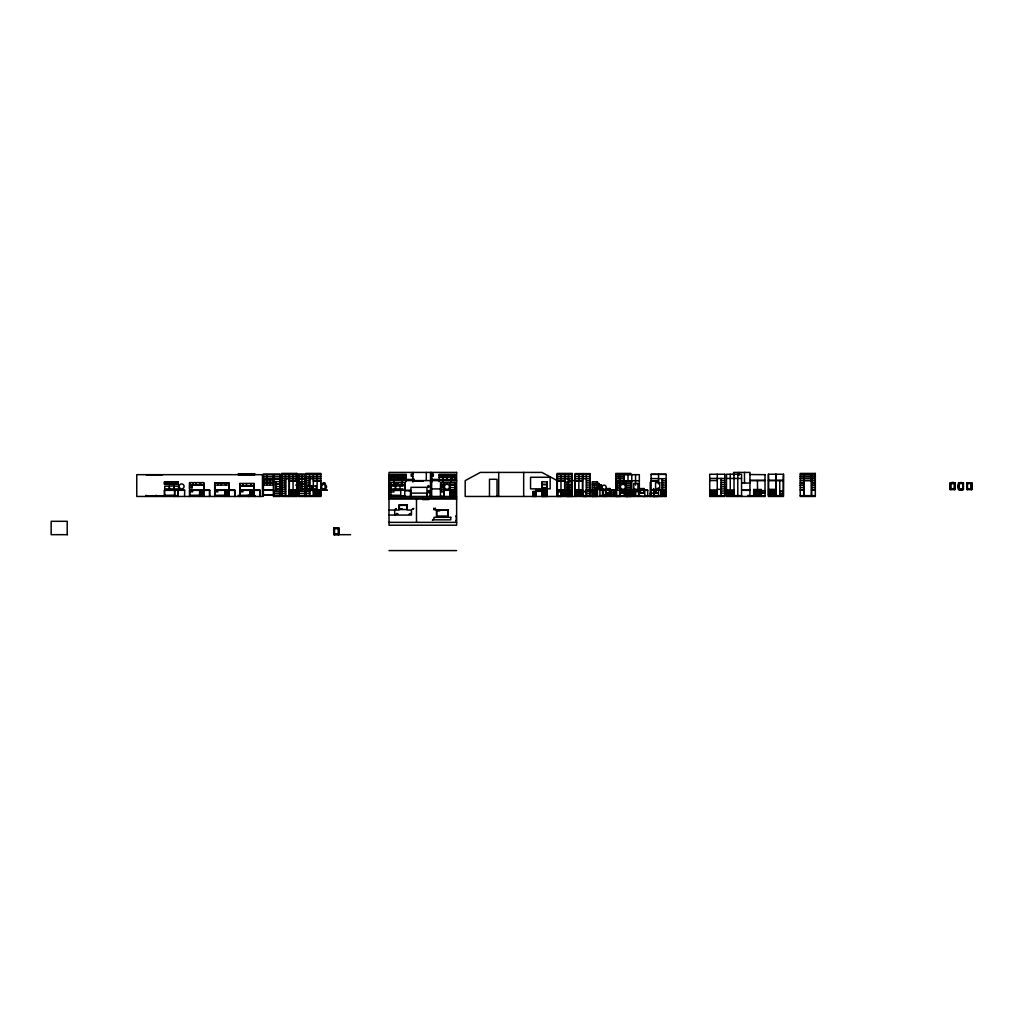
<?xml version="1.0" encoding="UTF-8"?>
<svg xmlns="http://www.w3.org/2000/svg" width="1023" height="1023" viewBox="0 0 1023 1023"><rect width="100%" height="100%" fill="white"/><g stroke="black" fill="none" stroke-linecap="round" stroke-linejoin="round"><path stroke-width="1.5" d="M281.875 495.656L281.875 489.352L285.481 489.224M305.928 495.656L305.928 489.352L309.521 489.352M409.532 490.592L410.21 491.27L408.868 490.592M572.151 491.347L572.151 489.352L568.545 489.352L568.545 485.094M665.999 491.488L665.999 489.352L662.405 489.224M963.218 489.352L963.218 483.15C955.981 479.365 956.569 494.224 963.218 489.173M334.073 528.188L338.677 528.188M338.677 534.454L334.112 534.479M958.883 489.339L958.692 483.15M954.843 483.15C952.937 499.403 959.28 478.125 950.316 483.15L950.482 489.352L950.316 483.15M963.218 483.15L958.858 483.316M967.246 483.316L971.594 483.15L967.067 483.15L967.067 489.352L967.067 483.15M630.948 473.419L615.859 473.419L615.859 496.462M238.154 473.828L254.919 473.828M288.448 473.969L305.199 473.969L305.199 496.462L298.626 496.462L298.626 474.8M281.734 474.25L296.823 474.25M305.787 474.25L320.877 474.25M412.883 474.084L411.208 474.084L411.208 476.181L412.883 476.603M431.655 474.084L433.33 474.084L433.33 476.181L431.655 476.603M557.19 474.25L572.279 474.25M783.465 474.25L768.375 474.25L768.375 496.462L783.465 496.462L783.465 474.25L783.324 495.656L768.516 495.656L768.516 474.25M281.875 474.391L296.683 474.391L296.683 496.462M305.928 474.391L320.736 474.391M615.987 474.391L630.807 474.391M651.191 474.391L665.999 474.391M800.357 474.391L815.178 474.391M749.936 474.531L765.025 474.672M146.123 474.8L162.606 474.8M238.295 474.8L254.791 474.8M295.762 474.8L305.071 474.8L305.071 496.462M439.174 475.145L454.826 475.145L454.826 479.595L439.174 479.467M615.987 476.347L624.132 476.347M800.357 476.347L815.178 476.347M281.875 476.411L296.683 476.411M305.928 476.552L320.736 476.411M557.33 476.411L572.151 476.411M575.182 476.552L589.99 476.552M615.987 476.488L624.132 476.488M800.357 476.488L815.178 476.488M263.435 476.795L279.931 476.795M295.979 476.667L305.071 476.667M281.734 478.444L296.823 478.444M305.787 478.444L320.877 478.444M557.19 478.444L572.279 478.444M615.987 478.444L624.132 478.444M709.719 478.444L724.795 478.444M726.471 478.444L741.56 478.444M800.357 478.444L815.178 478.444M263.435 478.726L279.931 478.726M281.875 478.572L305.071 478.726M305.928 478.572L320.736 478.572M557.33 478.713L572.151 478.713M575.182 478.713L589.99 478.713M615.987 478.572L624.132 478.572M651.191 478.572L665.999 478.713M800.357 478.572L815.178 478.572M263.435 478.866L279.931 478.866M295.762 478.866L305.071 478.866M431.655 478.905L431.744 482.102M390.684 479.02L404.929 479.02M412.883 479.276L414.315 479.276M406.054 479.467L390.39 479.595L390.39 475.145L406.054 475.145L406.054 481.692M406.783 479.455L413.816 479.403M430.734 479.403L437.767 479.455M750.076 480.401L764.897 480.401M768.516 480.401L783.324 480.401M389.009 480.605L456.629 480.605M571.243 480.618L575.923 480.618M709.719 480.541L717.264 480.541M721.023 480.541L724.795 480.541M750.076 480.541L765.025 480.541M768.516 480.541L783.324 480.541M281.875 480.708L285.481 480.836M289.343 480.81L296.683 480.81M305.928 480.708L309.521 480.836M313.396 480.81L320.736 480.81M414.647 480.784L423.19 480.784M557.33 480.81L564.67 480.81M568.545 480.836L572.151 480.708M575.182 480.81L582.522 480.81M586.396 480.836L589.99 480.708M615.987 480.861L639.324 480.708M651.191 480.81L658.531 480.81M662.405 480.708L665.999 480.836M800.357 480.733L815.178 480.733M263.563 480.925L273.358 480.925M289.343 480.938L296.683 480.938M313.396 480.938L320.736 480.938M414.814 480.951L423.023 480.951M557.33 480.938L564.67 480.938M575.182 480.938L582.522 480.938M651.191 480.938L658.531 480.938M420.466 481.13L422.473 481.13M273.627 481.526L279.931 481.667M298.767 481.667L305.071 481.667M547.139 481.782L547.139 496.436L542.113 496.436L542.113 481.782L547.139 481.923M567.254 481.923L572.279 481.782M721.023 482.639L724.795 482.639M281.875 482.83L285.481 482.971M305.928 482.971L309.521 482.83M394.75 482.83L397.602 482.83L397.602 484.595M586.396 482.83L589.99 482.971M662.405 482.83L665.999 482.971M800.357 482.997L803.963 482.997M811.571 482.997L815.178 482.997M741.765 483.048L749.936 483.048M800.357 483.137L803.963 483.137M811.571 483.137L815.178 483.137M950.482 483.316L954.676 483.316M320.877 483.47L325.058 483.47L325.058 489.339L320.877 489.339M950.738 483.572L954.421 483.572M959.114 483.572L962.796 483.572M967.489 483.572L971.185 483.572M275.775 484.071L279.931 484.071M300.915 484.071L305.071 484.071M275.775 484.211L279.931 484.211M300.915 484.211L305.071 484.211M542.241 484.429L547.011 484.429M567.381 484.429L572.151 484.429M592.522 484.429L597.291 484.429M394.673 484.672L397.691 484.672M542.241 484.57L547.011 484.57M567.381 484.57L572.151 484.57M592.522 484.57L597.291 484.57M189.69 484.851L203.667 484.851M390.812 484.851L404.788 484.851M721.023 484.723L724.795 484.723M189.69 484.979L203.667 484.979M214.83 485.145L228.807 485.017M263.435 485.145L273.486 485.145M281.875 485.094L285.481 484.966M295.762 485.145L298.626 485.145M305.928 485.094L309.521 484.966M390.812 484.979L404.788 484.979M440.747 485.017L443.841 485.017M450.069 485.017L454.826 485.017M568.545 484.966L572.151 485.094M586.396 485.094L589.99 484.966M662.405 484.966L665.999 485.094M440.747 485.158L443.841 485.158M450.069 485.158L454.826 485.158M600.066 485.286L601.473 485.286L601.473 490.17M800.357 485.286L803.963 485.286M811.571 485.286L815.178 485.286M616.728 485.452L619.695 485.452M626.05 485.452L630.807 485.452M800.357 485.414L803.963 485.414M811.571 485.414L815.178 485.414M239.97 485.682L253.947 485.682M428.151 485.644L428.803 485.644M616.728 485.593L619.695 485.593M626.05 485.593L630.807 485.593M239.97 485.823L253.947 485.823M392.551 486.155L395.505 486.155L395.466 488.917L395.543 485.989L399.98 485.989L400.07 488.917M400.019 486.155L402.985 486.155M191.493 486.398L192.145 486.398M275.775 486.475L279.931 486.616M300.915 486.475L305.071 486.475M721.023 486.82L724.795 486.82M281.875 487.229L285.481 487.089M440.747 487.178L443.841 487.178M568.545 487.229L572.151 487.089M586.396 487.089L589.99 487.229M662.405 487.229L665.999 487.089M428.151 487.332L428.803 487.332M440.747 487.319L443.841 487.319M450.069 487.498L454.826 487.639M542.241 487.639L547.011 487.639M567.381 487.498L572.151 487.639M592.522 487.498L597.291 487.639M616.728 487.6L619.695 487.6M626.05 487.6L630.807 487.6M800.357 487.69L803.963 487.549M811.571 487.69L815.178 487.549M616.728 487.741L619.695 487.741M626.05 487.741L630.807 487.741M191.493 488.086L192.145 488.086M600.066 488.495L601.473 488.367M392.551 488.917L402.985 488.917M431.655 488.917L440.453 488.917M721.023 488.917L724.795 488.917M950.738 488.93L954.421 488.93M959.114 488.93L962.796 488.93M967.489 488.93L971.185 488.93M950.559 489.096L954.587 489.096M440.747 489.352L443.841 489.352M586.396 489.352L589.99 489.224L589.99 491.347L583.072 491.513L583.072 496.436L586.448 496.436L586.448 490.145M717.264 489.339L721.023 489.339M768.516 489.365L775.856 489.365M440.747 489.48L443.841 489.48M800.357 489.825L803.963 489.825M811.571 489.825L815.178 489.825M289.343 489.953L296.683 489.953M313.396 489.953L320.736 489.953M557.33 489.953L564.67 489.953M575.182 489.953L582.522 489.953M651.191 489.953L658.531 489.953M709.719 489.953L717.264 489.953M726.471 489.953L734.015 489.953M800.357 489.953L803.963 489.953M811.571 489.953L815.178 489.953M214.689 490.17L234.804 490.17L234.804 496.462M239.842 490.17L259.944 490.17L259.944 496.462M289.279 490.094L298.626 490.17L295.762 490.311M390.684 490.17L404.929 490.17M443.841 490.145L454.954 490.145M455.631 490.132L456.296 490.132L456.296 494.915L455.631 494.915M547.139 490.145L536.026 490.145L536.026 496.436M557.19 490.094L572.279 490.145M575.182 490.094L582.522 490.094M586.307 490.145L597.419 490.145M599.938 490.17L614.184 490.094L614.184 496.462L614.043 490.094M616.6 490.145L630.948 490.145M651.191 490.094L666.139 490.17L654.324 490.311L654.324 496.462M741.765 490.17L749.936 490.17M184.562 490.337L164.55 490.337L164.55 496.462L164.409 490.17L184.69 490.17L184.562 496.462M189.549 490.337L209.664 490.337M214.689 490.337L234.804 490.337M239.842 490.337L259.944 490.337M443.982 490.324L454.826 490.324M536.167 490.324L547.139 490.324M561.307 490.324L572.279 490.324M586.448 490.324L597.419 490.324M614.184 490.337L602.445 490.337L602.445 496.462M619.964 490.324L630.948 490.324M633.506 490.337L647.7 490.337M741.765 490.337L749.936 490.337M410.798 490.58L404.763 490.58L404.763 496.462M761.291 490.631L764.897 490.631M768.516 490.631L775.856 490.631M631.025 490.759L634.043 490.759M753.81 490.759L764.897 490.759M654.004 491.091L656.191 491.091L656.446 492.779M721.023 491.014L724.795 491.014M536.167 491.321L542.113 491.321M561.307 491.321L567.254 491.321M586.448 491.321L592.394 491.321M281.875 491.347L285.481 491.488M289.279 491.488L296.823 491.488M305.928 491.347L309.521 491.488M313.332 491.488L320.877 491.488M440.606 491.513L443.841 491.513M536.026 491.513L532.791 491.513L532.791 496.436L536.167 496.436L536.167 490.145M557.19 491.488L564.734 491.488M575.182 491.488L582.522 491.488M620.501 491.347L622.419 491.347L622.675 492.779M654.017 491.347L655.948 491.347L656.191 492.779M662.405 491.488L665.999 491.347M709.719 491.385L717.264 491.385M726.471 491.385L734.015 491.385M199.613 491.679L203.807 491.679M224.753 491.679L228.947 491.679M249.893 491.679L254.088 491.679M443.982 491.641L440.606 491.641L440.747 482.677L454.826 482.677L454.826 495.631L450.069 495.631L450.069 482.677M532.791 491.641L536.167 491.641M557.931 491.641L561.307 491.641M583.072 491.641L586.448 491.641M633.506 491.603L638.48 491.603M189.549 491.846L192.618 491.846L192.618 490.337M214.689 491.846L217.758 491.846L217.758 490.337M239.842 491.846L242.899 491.846L242.899 490.337M390.978 491.948L393.919 491.948L393.919 490.439L400.735 490.439L400.735 496.462M768.516 491.884L775.856 491.884M450.069 492.14L454.826 492.14M542.241 492.14L547.011 492.14M567.381 492.14L572.151 492.14M592.522 492.14L597.291 492.14M611.243 492.114L614.184 492.114M626.05 492.14L630.807 492.14M631.025 492.025L635.552 492.025L635.552 495.784M661.242 492.14L665.999 492.14M753.81 492.025L761.15 492.025M450.069 492.28L454.826 492.28M542.241 492.28L547.011 492.28M567.381 492.28L572.151 492.28M592.522 492.28L597.291 492.28M626.05 492.28L630.807 492.28M605.808 492.779L609.925 492.779M620.155 489.979L620.334 492.779L624.183 492.779M640.168 492.779L644.017 492.779M654.106 492.779L653.595 488.585L653.85 492.779L657.699 493.112L650.423 493.112L650.423 496.462M709.719 492.805L717.264 492.805M726.471 492.805L734.015 492.805M199.613 492.996L203.807 492.996M224.753 492.996L228.947 492.996M249.893 492.996L254.088 492.996M289.279 492.869L296.823 492.869M313.332 492.869L320.877 492.869M532.791 492.971L536.167 492.971M560.962 492.869L564.734 492.869M575.182 492.869L582.522 492.869M624.183 493.112L620.334 492.779M721.023 493.112L724.795 493.112M761.291 493.137L764.897 493.137M768.516 493.137L775.856 493.137M273.627 493.431L279.931 493.431M631.025 493.278L635.552 493.278M753.81 493.278L764.897 493.278M273.627 493.559L279.931 493.559M281.875 493.61L285.481 493.482M298.767 493.546L305.071 493.546M305.928 493.61L309.521 493.482M586.396 493.482L589.99 493.61M662.405 493.482L665.999 493.61M779.731 493.559L783.324 493.559M450.069 493.815L454.826 493.815M542.241 493.815L547.011 493.815M567.381 493.815L572.151 493.815M592.522 493.815L597.291 493.815M611.243 493.892L614.184 493.892M626.05 493.815L630.807 493.815M661.242 493.828L665.999 493.828M779.731 493.7L783.324 493.7M450.069 493.956L454.826 493.956M542.241 493.956L547.011 493.956M567.381 493.956L572.151 493.956M592.522 493.956L597.291 493.956M626.05 493.956L630.807 493.956M661.242 493.968L665.999 493.968M289.279 494.262L296.823 494.262M313.332 494.262L320.877 494.262M410.965 494.199L411.374 493.112L426.553 493.112L426.962 494.199M532.791 494.301L536.167 494.301M560.962 494.262L564.734 494.262M575.182 494.262L582.522 494.262M709.719 494.237L717.264 494.237M726.471 494.237L734.015 494.237M199.613 494.326L203.807 494.326M224.753 494.326L228.947 494.326M249.893 494.326L254.088 494.326M768.516 494.403L775.856 494.403M631.025 494.531L635.552 494.531M753.81 494.531L761.15 494.531M263.435 495.068L273.486 495.068M295.762 495.068L298.626 495.068M603.455 495.068L614.043 495.068M164.55 495.337L174.588 495.209M189.69 495.337L199.613 495.209M214.83 495.337L224.753 495.209M239.97 495.337L249.893 495.209M263.435 495.209L273.486 495.209M295.762 495.209L298.626 495.209M390.978 495.209L400.735 495.337M603.455 495.209L614.043 495.209M145.982 495.784L162.734 495.784M174.716 495.784L177.81 495.656M199.613 495.656L203.807 495.656M224.753 495.656L228.947 495.656M254.791 495.656L248.487 495.784L248.487 496.462M273.589 495.656L279.931 495.656M281.734 495.784L296.823 495.784M298.767 495.784L305.071 495.656M305.787 495.784L320.877 495.784M400.735 495.784L404.763 495.784M532.791 495.631L536.167 495.631M542.241 495.631L547.011 495.631M557.19 495.784L572.279 495.784M575.182 495.784L589.99 495.656M592.522 495.631L597.291 495.631M599.938 495.656L602.445 495.656M611.243 495.656L614.184 495.656M615.987 495.656L639.324 495.784L639.324 474.672L624.235 474.672L624.235 482.217M644.771 495.656L647.7 495.656M650.219 495.656L665.999 495.656M709.719 495.656L724.795 495.656M726.471 495.656L741.56 495.656M750.076 495.784L764.897 495.784M800.229 495.656L815.305 495.656M546.64 496.181L542.612 496.181L542.612 490.567M567.752 496.181L571.78 496.181L571.78 490.567M592.892 496.181L596.921 496.181M610.897 496.04L604.746 496.462M619.746 496.04L627.649 496.462M639.106 496.04L644.899 496.462M440.606 496.436L443.982 496.436L443.982 482.677M616.6 496.436L619.964 496.436L619.964 490.145M630.948 496.436L625.91 496.436L626.05 481.488M305.787 496.462L320.877 496.462L320.877 473.419L305.787 473.419L305.928 496.462M456.629 496.462L389.009 496.462L389.136 474.8M389.009 498.048L456.629 498.048M388.996 499.058L456.629 499.058M428.727 499.556L422.691 499.556L422.691 497.971M433.88 508.111L434.008 509.786L435.261 509.786L435.261 508.942L434.008 508.942M435.35 508.111L435.389 509.531M389.009 510.042L398.893 510.042L398.893 504.761L407.269 504.761L407.269 510.042L411.463 510.042L411.463 515.068L389.009 515.068M397.052 513.559L396.374 513.559L397.717 514.224L397.717 513.559L397.052 514.224M455.631 516.027L456.296 516.027L456.296 520.809L455.631 520.809M389.009 522.357L456.629 522.357M334.534 528.635L338.217 528.635M334.534 534.006L338.217 534.006M67.544 534.671L51.15 534.671L51.15 521.308L67.198 521.308L67.198 534.671M350.62 534.671L333.856 534.671L333.856 527.97L338.894 527.97L338.894 534.671M389.009 550.591L456.629 550.591M428.982 490.592L428.305 491.27M557.19 480.618L541.934 472.409L480.35 472.409L465.184 480.618L465.184 496.462L666.139 496.462L666.139 474.25L651.05 474.25L651.191 496.462M622.93 492.779L622.675 491.091L620.475 491.091L620.577 492.779M971.594 483.15L971.594 489.608L971.428 483.316M971.185 482.907L971.185 489.608M967.489 482.907L967.489 489.608M962.796 482.907L962.796 489.608M959.114 482.907L959.114 489.608M954.421 482.907L954.421 489.608M950.738 482.907L950.738 489.608M811.571 474.391L811.571 495.656M811.431 474.391L811.431 495.656M804.091 474.391L804.091 495.656M803.963 474.391L803.963 495.656M779.731 480.541L779.731 495.656M775.984 474.25L775.984 495.656M775.856 474.25L775.856 495.656M765.025 474.531L765.025 496.462L726.471 496.462L726.471 474.25L741.56 474.25L741.56 496.462M761.291 495.784L761.291 489.506L753.682 489.506L753.682 495.784M761.15 489.506L761.15 495.784M757.416 480.541L757.544 489.506M753.81 489.506L753.81 495.784M749.936 496.462L749.936 472.409L733.606 472.409L733.606 475.452M748.133 495.209L748.133 496.462M744.488 472.409L744.488 483.048M739.041 472.409L739.041 475.452M737.788 474.25L737.788 495.656M737.545 495.209L737.545 496.462M734.015 474.25L734.015 495.656M730.243 474.25L730.243 489.953M721.023 478.444L721.023 495.656M717.264 474.25L717.264 495.656M665.883 490.311L665.883 496.462M664.323 495.337L664.323 496.462M662.405 478.713L662.405 495.656M662.265 478.713L662.265 495.656M661.357 490.311L661.357 496.462M661.114 490.17L661.242 496.462M658.531 474.391L658.531 483.943M658.659 487.958L658.531 495.656M658.3 496.462L653.275 496.462M654.183 490.17L654.183 496.462M653.569 495.337L653.428 496.462M650.219 482.217L650.219 496.462M647.7 496.462L647.7 490.17L633.378 490.17L633.506 496.462M644.771 490.17L644.822 496.462M643.761 488.585L643.761 492.779M640.411 488.585L640.411 492.779M638.48 490.17L638.621 496.462M635.552 474.672L635.552 485.107M635.552 490.759L635.552 489.506L631.779 489.506L631.779 474.672M630.807 496.513L630.948 481.347L616.6 481.347L616.69 496.513M628.007 474.672L628.007 480.708M624.235 489.761L624.235 495.784M622.943 481.488L622.943 483.316M622.802 481.488L622.802 483.316M619.733 474.391L619.733 480.733M619.836 481.488L619.759 496.462M619.593 474.391L619.593 480.733M619.593 489.953L619.593 495.656M616.728 481.488L616.728 490.145M611.243 490.337L611.243 496.462M609.657 488.585L609.657 493.112M609.414 488.585L609.414 492.779M606.064 488.585L606.064 493.112M603.455 490.094L603.455 496.462M601.614 490.17L601.614 485.145L599.938 485.145L599.938 496.462M597.291 481.782L597.291 496.436M592.649 490.324L592.649 496.436M592.522 481.782L592.522 496.436M590.13 496.462L590.13 473.585L575.041 473.585L575.041 496.462L575.182 474.391L589.99 474.391L589.99 496.462M586.32 474.391L586.307 496.436M582.65 474.391L582.65 495.656M582.522 474.391L582.522 495.656M578.852 474.391L578.852 495.656M572.151 496.462L572.151 474.391L557.33 474.391L557.33 496.462M568.545 478.713L568.545 482.83M568.507 474.25L568.404 481.795M568.507 484.749L568.507 491.053M567.381 481.782L567.381 496.436M567.254 481.782L567.254 496.436L572.279 496.436L572.279 473.419L557.19 473.419L557.19 496.462M564.734 474.25L564.734 495.784M564.67 474.391L564.67 495.656M561.307 490.145L561.307 496.436L557.931 496.436L557.931 491.513M561.167 490.145L561.167 496.436M560.962 474.25L560.962 491.488M547.011 481.782L547.011 496.436M542.369 490.324L542.369 496.436M542.241 481.782L542.241 496.436M523.674 472.409L523.674 496.462M498.7 472.409L498.7 496.462M497.025 496.462L497.025 479.276L489.48 479.276L489.48 496.462M454.954 480.657L454.954 474.34L439.033 474.34L439.174 481.692M452.447 474.659L452.447 478.623M451.22 475.145L451.22 479.467M451.079 475.145L451.079 481.692M449.928 482.677L449.928 496.436L454.954 496.436L454.954 482.536L440.606 482.536L440.453 496.462M447 475.145L447 479.467M443.841 482.677L443.841 496.436M442.908 475.145L442.908 481.692M442.767 475.145L442.767 481.692M439.992 509.953L439.992 510.618L437.307 510.618L437.307 509.953M439.315 509.953L439.315 510.618M438.65 509.953L438.65 510.618M437.972 509.953L437.972 510.618M431.655 472.409L431.655 496.462M430.491 472.409L430.491 496.462M430.325 496.462L430.325 492.677L427.128 492.677L427.128 496.462M426.962 496.462L426.962 487.332L410.965 487.332L410.965 496.462M426.297 472.447L426.297 480.388M416.489 499.058L416.489 522.357M412.972 508.533L412.972 509.198M412.883 472.409L412.896 482.102M410.619 496.462L410.798 490.439L404.929 490.439L404.929 482.613L390.684 482.613L390.978 496.462M410.492 490.58L410.492 496.462M409.954 513.559L409.954 514.224M406.182 480.657L406.182 474.34L390.262 474.34L390.262 480.657M404.788 482.754L404.788 490.17M402.308 475.145L402.308 481.692M401.668 482.754L401.668 484.851M401.528 482.754L401.528 484.851M401.067 508.7L401.067 509.364M400.402 508.7L400.402 509.364M398.267 482.754L398.395 484.851M398.216 475.145L398.216 479.467M397.691 482.754L397.691 484.851M397.346 482.754L397.205 484.851M394.673 482.754L394.673 484.851M394.699 510.042L394.699 515.068M394.136 475.145L394.136 481.692M390.812 482.754L390.812 490.17M390.633 490.925L390.633 491.603M338.754 527.97L338.754 534.671M338.217 527.97L338.217 534.671M334.534 527.97L334.534 534.671M333.997 527.97L333.997 534.671M324.905 482.997L324.905 483.649M323.23 482.997L323.23 483.649M317.104 474.25L317.104 495.784M313.332 474.25L313.332 495.784M309.662 478.713L309.662 495.656M309.56 474.25L309.56 495.784M301.913 474.8L301.913 491.296M300.915 481.667L300.915 491.296M300.775 481.667L300.775 491.296M298.767 474.8L298.767 496.462M298.499 478.994L298.499 485.017M293.051 474.25L293.051 495.784M289.343 474.391L289.343 495.656M289.279 474.25L289.279 495.784M288.576 495.209L288.576 496.462M285.609 478.713L285.609 495.656M285.507 474.25L285.507 495.784M279.931 496.462L279.893 474.8L263.435 474.8L263.295 496.462L263.295 473.969L280.059 473.969L280.059 496.462L273.486 496.462L273.486 474.8M275.775 481.667L275.775 491.296M275.635 481.667L275.635 491.296M273.627 474.8L273.627 496.462M273.358 485.017L273.358 478.994L263.563 478.994L263.563 485.017M270.187 478.994L270.187 485.017M270.059 478.994L270.059 485.017M266.875 474.736L266.875 478.726M266.875 478.994L266.875 485.017M266.734 474.736L266.734 478.726M266.734 478.994L266.734 485.017M259.816 490.17L259.816 496.462M254.791 495.784L254.791 496.462M254.088 496.462L254.088 483.457L239.842 483.457L239.842 496.462M253.947 483.585L253.947 490.17M250.827 483.585L250.827 485.682M250.686 483.585L250.686 485.682M249.893 490.17L249.893 496.462M248.346 495.209L248.346 496.462M246.505 483.585L246.364 485.682M243.231 483.585L243.231 485.682M243.09 483.585L243.09 485.682M239.97 483.585L239.97 496.462M238.295 495.209L238.295 496.462M234.676 490.17L234.676 496.462M228.947 496.462L228.947 482.779L214.689 482.779L214.689 496.462M228.807 490.17L228.807 482.92L214.83 482.92L214.83 496.462M225.687 482.92L225.687 485.017M225.546 482.92L225.546 485.017M224.753 490.17L224.753 496.462M221.224 482.92L221.352 485.017M218.091 482.92L217.95 485.017M209.664 496.462L209.664 490.17L189.549 490.17L189.549 496.462M209.536 490.17L209.536 496.462M203.807 490.17L203.807 496.462M203.667 482.754L203.807 489.173L203.807 482.613L189.549 482.613L189.549 489.173L189.69 482.754M200.546 482.754L200.546 484.851M200.406 482.754L200.406 484.851M199.613 490.17L199.613 496.462M196.211 482.754L196.211 484.851M196.084 482.754L196.084 484.851M192.951 482.754L192.81 484.851M191.812 490.592L191.812 491.27M189.69 490.17L189.69 496.462M177.938 490.337L177.938 496.462M177.81 490.337L177.81 496.462M174.92 482.076L174.92 484.173M174.78 482.076L174.78 484.173M174.716 490.337L174.716 496.462M174.588 490.337L174.588 496.462M174.051 488.917L174.051 486.155L178.577 486.155L178.577 488.917L164.754 488.917L164.754 486.155L169.268 486.155L169.268 488.917M173.884 488.917L173.884 485.989L169.447 485.989L169.447 488.917M170.47 482.076L170.598 484.173M167.44 482.076L167.567 484.173M162.606 495.784L162.606 496.462M156.174 495.209L156.302 496.462M146.11 495.209L146.11 496.462M191.403 487.165L192.234 487.319L191.403 487.165M323.652 483.24L324.444 483.508L323.69 483.137M428.062 486.411L428.893 486.564L428.062 486.411M456.629 472.409L389.009 472.409L389.009 525.208L456.629 525.208L456.629 472.409M296.823 473.419L281.734 473.419L281.875 496.462L296.823 496.462L296.823 473.419M815.305 473.419L800.229 473.419L800.229 496.462L815.305 496.462L815.305 473.419M724.795 474.25L709.719 474.25L709.719 496.462L724.795 496.462L724.795 474.25M262.463 474.672L136.762 474.672L136.762 496.462L262.463 496.462L262.463 474.672M406.054 477.242L390.39 477.242L406.054 477.37M454.826 477.242L439.174 477.242L454.826 477.37M550.157 477.268L530.541 477.268L530.541 488.841L550.157 488.841L550.157 477.268M177.938 481.948L164.409 481.948L164.409 484.314L177.938 484.314L177.938 481.948M597.419 481.782L592.394 481.782L592.394 496.436L597.419 496.436L597.419 481.782M177.81 482.076L164.55 482.076L164.55 484.173L177.81 484.173L177.81 482.076M659.745 482.639L655.551 482.639L655.551 488.495L659.745 488.495L659.745 482.639M273.358 482.971L263.563 482.971L273.358 483.099M955.086 482.907L950.06 482.907L950.06 489.608L955.086 489.608L955.086 482.907M963.474 482.907L958.436 482.907L958.436 489.608L963.474 489.608L963.474 482.907M971.85 482.907L966.825 482.907L966.825 489.608L971.85 489.608L971.85 482.907M630.807 483.316L616.728 483.316L630.807 483.444M598.877 483.444L594.683 483.444L594.683 489.314L598.877 489.314L598.877 483.444M637.981 483.47L633.787 483.47L633.787 489.339L637.981 489.339L637.981 483.47M311.58 485.989L307.143 485.989L307.143 488.917L311.58 488.917L311.58 485.989M316.26 485.989L311.823 485.989L311.823 488.917L316.26 488.917L316.26 485.989M601.473 486.82L600.066 486.82L601.473 486.961M609.925 488.585L605.808 488.585L605.808 493.112L609.925 493.112L609.925 488.585M644.017 488.585L640.168 488.585L640.168 493.112L644.017 493.112L644.017 488.585M279.931 488.892L275.775 488.892L279.931 489.032M305.071 488.892L300.915 488.892L305.071 489.032M273.486 490.17L263.435 490.17L273.486 490.311M327.155 490.17L306.874 490.337L327.155 490.17M192.49 490.592L191.148 491.27L192.49 490.592M429.647 490.592L427.64 491.27L429.647 490.592M665.641 490.567L661.612 490.567L661.612 496.206L665.641 496.206L665.641 490.567M391.298 490.925L389.955 491.603L391.298 490.925M279.931 491.296L273.627 491.296L279.931 491.436M305.071 491.296L298.767 491.296L305.071 491.436M783.324 491.296L779.731 491.296L783.324 491.436M406.77 505.349L399.392 505.349L399.392 509.531L406.77 509.531L406.77 505.349M396.042 508.533L395.377 509.198L396.042 508.533M413.637 508.533L412.307 509.198L413.637 508.533M401.745 508.7L399.724 509.364L401.745 508.7M448.253 509.786L436.514 509.786L436.514 516.487L448.253 516.487L448.253 509.786M448.087 509.953L436.693 509.953L436.693 516.321L448.087 516.321L448.087 509.953M410.619 513.559L409.29 514.224L410.619 513.559M450.772 517.331L434.008 517.331L434.008 519.837L450.772 519.837L450.772 517.331M433.164 519.505L432.499 520.183L433.164 519.505M394.072 484.851L394.072 482.754L393.945 484.851M322.475 488.777A2.519 2.519 0 0 0 326.542 487.217A2.519 2.519 0 0 0 323.166 484.48A2.519 2.519 0 0 0 322.475 488.777M445.299 488.687A2.519 2.519 0 0 0 449.417 487.28A2.519 2.519 0 0 0 446.143 484.416A2.519 2.519 0 0 0 445.299 488.687M621.434 488.841A2.519 2.519 0 0 0 625.398 487.05A2.519 2.519 0 0 0 621.856 484.506A2.519 2.519 0 0 0 621.434 488.841M602.943 488.968A2.097 2.097 0 0 0 606.217 487.408A2.097 2.097 0 0 0 603.225 485.35A2.097 2.097 0 0 0 602.943 488.968M180.278 488.546A2.519 2.519 0 0 0 184.102 486.475A2.519 2.519 0 0 0 180.393 484.199A2.519 2.519 0 0 0 180.278 488.546"/></g></svg>
